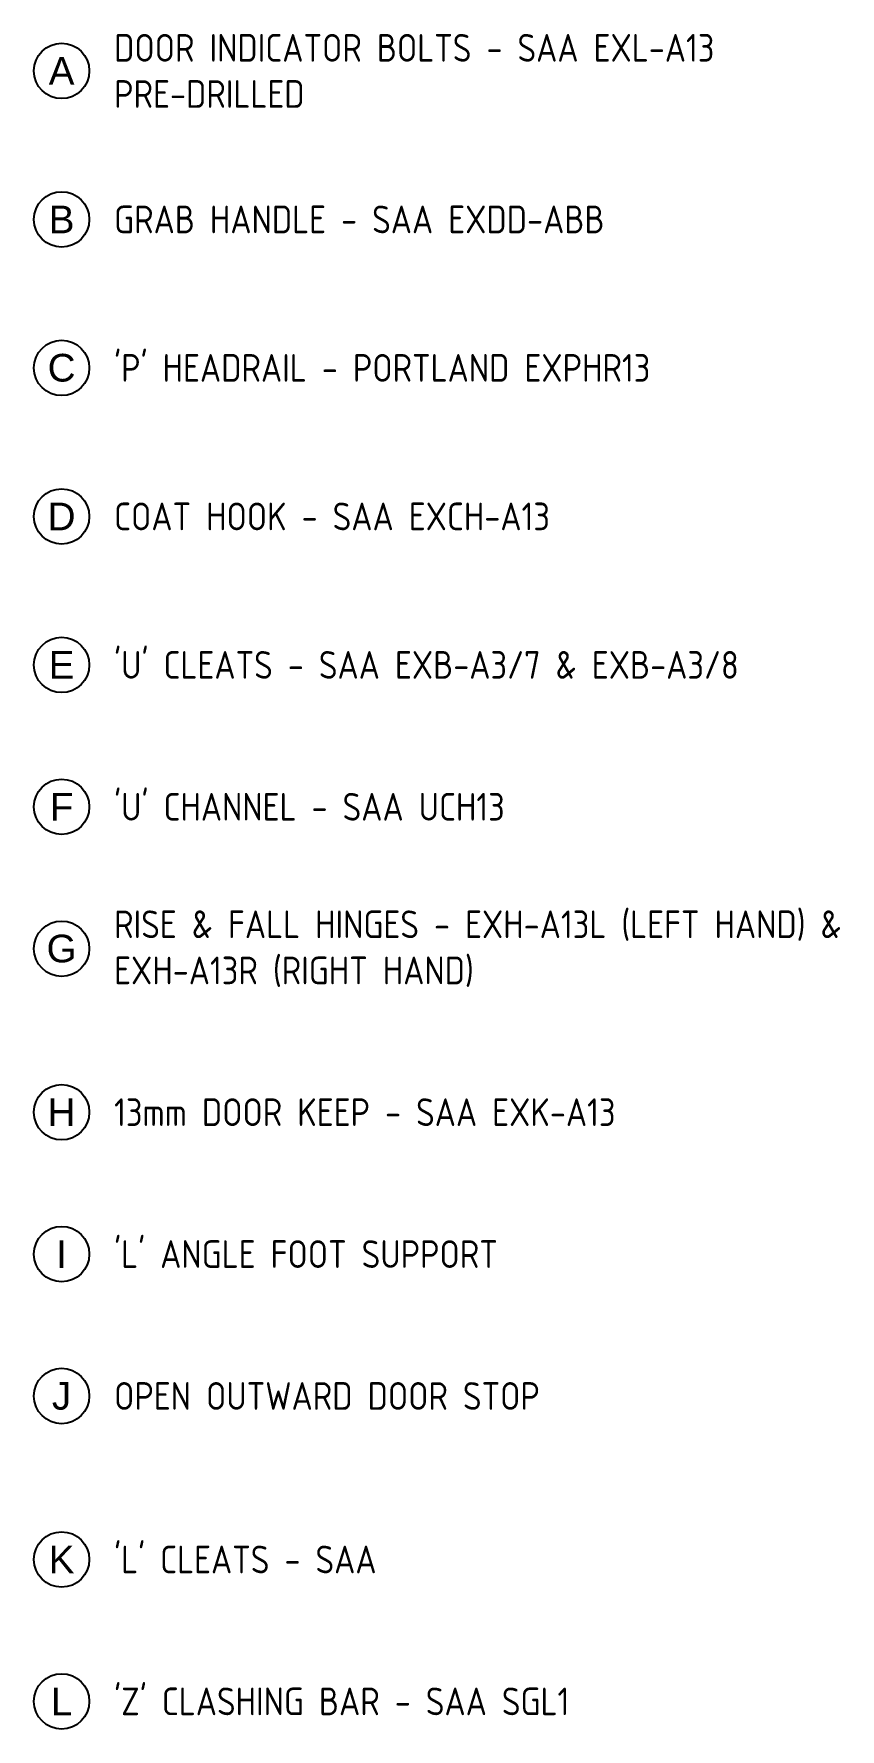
# Model space of a CAD drawing. Header units: inches. Extents: x 129892 to 140765, y 18172 to 24435.
# Drawn here: x 139746 to 140765, y 21720 to 23863 of the extents above; entities that cross this region are included whole.
import ezdxf

# ---------------------------------------------------------------- set-up
doc = ezdxf.new("R2010")
doc.units = ezdxf.units.IN
doc.header["$MEASUREMENT"] = 0
doc.styles.add('JD', font='dim.shx', dxfattribs={"height": 35})

msp = doc.modelspace()

# ---------------------------------------------------------------- linework, layer by layer
at = {"color": 122}
for centre in [(139781, 23816.6), (139781, 23628.8), (139781, 23441.1), (139781, 23253.3), (139781, 23065.6), (139781, 22886.2), (139781, 22706.8), (139781, 22500.1), (139781, 22320.7), (139781, 22141.3), (139781, 21934.6), (139781, 21755.2)]:
    msp.add_circle(centre, 35, dxfattribs=at)

# ---------------------------------------------------------------- texts
at = {"char_height": 35, "style": 'JD'}
for s, insert, width, attachment_point in [('DOOR INDICATOR BOLTS - SAA EXL-A13\\PPRE-DRILLED', (139847.4, 23816.6), 1467.079, 4), ('{\\fArial|b0|i0|c0|p34;\\C122;A}', (139781, 23816.6), 100, 5), ('{\\fArial|b0|i0|c0|p34;\\C122;B}', (139781, 23628.8), 100, 5), ('GRAB HANDLE - SAA EXDD-ABB', (139847.4, 23628.8), 1467.079, 4), ('{\\fArial|b0|i0|c0|p34;\\C122;C}', (139781, 23441.1), 100, 5), ("'P' HEADRAIL - PORTLAND EXPHR13", (139847.4, 23441.1), 1467.079, 4), ('{\\fArial|b0|i0|c0|p34;\\C122;D}', (139781, 23253.3), 100, 5), ('COAT HOOK - SAA EXCH-A13', (139847.4, 23253.3), 1467.079, 4), ('{\\fArial|b0|i0|c0|p34;\\C122;E}', (139781, 23065.6), 100, 5), ("'U' CLEATS - SAA EXB-A3/7 & EXB-A3/8", (139847.4, 23065.6), 1467.079, 4), ('{\\fArial|b0|i0|c0|p34;\\C122;F}', (139781, 22886.2), 100, 5), ('{\\fArial|b0|i0|c0|p34;\\C122;G}', (139781, 22706.8), 100, 5), ('{\\fArial|b0|i0|c0|p34;\\C122;H}', (139781, 22500.1), 100, 5), ('13mm DOOR KEEP - SAA EXK-A13', (139847.4, 22500.1), 1467.079, 4), ('{\\fArial|b0|i0|c0|p34;\\C122;I}', (139781, 22320.7), 100, 5), ("'L' ANGLE FOOT SUPPORT", (139847.4, 22320.7), 1467.079, 4), ('{\\fArial|b0|i0|c0|p34;\\C122;J}', (139781, 22141.3), 100, 5), ('OPEN OUTWARD DOOR STOP', (139847.4, 22141.3), 1467.079, 4), ('{\\fArial|b0|i0|c0|p34;\\C122;K}', (139781, 21934.6), 100, 5), ("'L' CLEATS - SAA", (139847.4, 21934.6), 1467.079, 4), ("'Z' CLASHING BAR - SAA SGL1", (139847.4, 21755.2), 1467.079, 4), ('{\\fArial|b0|i0|c0|p34;\\C122;L}', (139781, 21755.2), 100, 5)]:
    msp.add_mtext(s, dxfattribs=dict(at, insert=insert, width=width, attachment_point=attachment_point))
at = {"char_height": 35, "attachment_point": 4, "style": 'JD'}
for s, insert in [("'U' CHANNEL - SAA UCH13", (139847.4, 22886.2)), ('RISE & FALL HINGES - EXH-A13L (LEFT HAND) &\\PEXH-A13R (RIGHT HAND)', (139847.4, 22706.8))]:
    msp.add_mtext(s, dxfattribs=dict(at, insert=insert))

doc.saveas('drawing.dxf')
